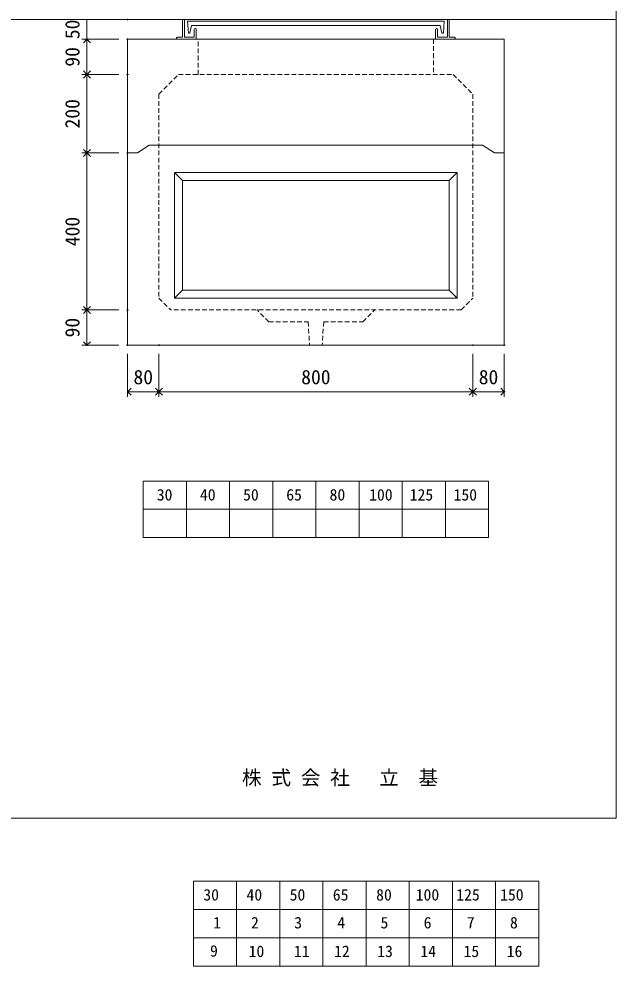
# Model space of a CAD drawing. Units: millimetres, scale not verified. Extents: x -4890 to 18490, y -2326 to 2326.
# Drawn here: x 3368 to 4890, y -2326 to 88 of the extents above; entities that cross this region are included whole.
import ezdxf
from ezdxf.enums import TextEntityAlignment as Align

# ---------------------------------------------------------------- set-up
doc = ezdxf.new("R2010")
doc.units = ezdxf.units.MM
doc.header["$LTSCALE"] = 10
doc.header["$PDMODE"] = 32
doc.header["$PDSIZE"] = 2
doc.linetypes.add('DASHED1', pattern=[1.8, 1.2, -0.6])
doc.layers.add('0-1_Defpoints', color=7, linetype='Continuous')
for name, color, linetype, lineweight in [('0-2_waku', 7, 'Continuous', 18), ('0-3_gaikei', 7, 'Continuous', 18), ('0-4_kakure', 7, 'DASHED1', 5), ('0-5_sunpou', 7, 'Continuous', 5), ('0-9_uchigawa', 6, 'Continuous', 18), ('0-B_futa', 3, 'Continuous', 18), ('0-C_GL', 4, 'Continuous', 18), ('0-E_文字１', 7, 'Continuous', 18), ('1-5_文字２', 7, 'Continuous', 5)]:
    doc.layers.add(name, color=color, linetype=linetype, lineweight=lineweight)
doc.styles.add('ＭＳ ゴシック', font='')
doc.styles.get('ＭＳ ゴシック').set_extended_font_data('MS Gothic')

# ---------------------------------------------------------------- blocks, each defined once
blk = doc.blocks.new('_Open90')
at = {"layer": '0-5_sunpou'}
blk.add_line((0, 0), (-1, 0), dxfattribs=at)
blk.add_lwpolyline([(-0.5, 0.5), (0, 0), (-0.5, -0.5)], dxfattribs=at)
blk = doc.blocks.new('D127')
at = {"layer": '0-1_Defpoints'}
for p in [(5092.32, 1924.36), (4988.83, 1524.36), (5092.32, 1524.36)]:
    blk.add_point(p, dxfattribs=at)
at = {"layer": '0-5_sunpou'}
for p, q in [((5070.32, 1924.36), (4975.83, 1924.36)), ((4988.83, 1906.36), (4988.83, 1542.36)), ((5070.32, 1524.36), (4975.83, 1524.36))]:
    blk.add_line(p, q, dxfattribs=at)
at = {"layer": '0-5_sunpou', "xscale": 18, "yscale": 18}
for p, rotation in [((4988.83, 1924.36), 90), ((4988.83, 1524.36), 270)]:
    blk.add_blockref('_Open90', p, dxfattribs=dict(at, rotation=rotation))
at = {"layer": '0-5_sunpou', "style": 'ＭＳ ゴシック'}
blk.add_text('400', height=36.66, rotation=90, dxfattribs=at).set_placement((4980.83, 1686.86), align=Align.BOTTOM_LEFT)
blk = doc.blocks.new('D125')
at = {"layer": '0-1_Defpoints'}
for p in [(5092.32, 2214.36), (4988.83, 2124.36), (5092.32, 2124.36)]:
    blk.add_point(p, dxfattribs=at)
at = {"layer": '0-5_sunpou'}
for p, q in [((5070.32, 2214.36), (4975.83, 2214.36)), ((4988.83, 2196.36), (4988.83, 2142.36)), ((5070.32, 2124.36), (4975.83, 2124.36))]:
    blk.add_line(p, q, dxfattribs=at)
at = {"layer": '0-5_sunpou', "xscale": 18, "yscale": 18}
for p, rotation in [((4988.83, 2214.36), 90), ((4988.83, 2124.36), 270)]:
    blk.add_blockref('_Open90', p, dxfattribs=dict(at, rotation=rotation))
at = {"layer": '0-5_sunpou', "style": 'ＭＳ ゴシック'}
blk.add_text('90', height=36.66, rotation=90, dxfattribs=at).set_placement((4980.83, 2144.36), align=Align.BOTTOM_LEFT)
blk = doc.blocks.new('D126')
at = {"layer": '0-1_Defpoints'}
for p in [(5092.32, 2124.36), (4988.83, 1924.36), (5092.32, 1924.36)]:
    blk.add_point(p, dxfattribs=at)
at = {"layer": '0-5_sunpou'}
for p, q in [((5070.32, 2124.36), (4975.83, 2124.36)), ((4988.83, 2106.36), (4988.83, 1942.36)), ((5070.32, 1924.36), (4975.83, 1924.36))]:
    blk.add_line(p, q, dxfattribs=at)
at = {"layer": '0-5_sunpou', "xscale": 18, "yscale": 18}
for p, rotation in [((4988.83, 2124.36), 90), ((4988.83, 1924.36), 270)]:
    blk.add_blockref('_Open90', p, dxfattribs=dict(at, rotation=rotation))
at = {"layer": '0-5_sunpou', "style": 'ＭＳ ゴシック'}
blk.add_text('200', height=36.66, rotation=90, dxfattribs=at).set_placement((4980.83, 1986.86), align=Align.BOTTOM_LEFT)
blk = doc.blocks.new('D128')
at = {"layer": '0-1_Defpoints'}
for p in [(5092.32, 1524.36), (4988.83, 1434.36), (5092.32, 1434.36)]:
    blk.add_point(p, dxfattribs=at)
at = {"layer": '0-5_sunpou'}
for p, q in [((5070.32, 1524.36), (4975.83, 1524.36)), ((4988.83, 1506.36), (4988.83, 1452.36)), ((5070.32, 1434.36), (4975.83, 1434.36))]:
    blk.add_line(p, q, dxfattribs=at)
at = {"layer": '0-5_sunpou', "xscale": 18, "yscale": 18}
for p, rotation in [((4988.83, 1524.36), 90), ((4988.83, 1434.36), 270)]:
    blk.add_blockref('_Open90', p, dxfattribs=dict(at, rotation=rotation))
at = {"layer": '0-5_sunpou', "style": 'ＭＳ ゴシック'}
blk.add_text('90', height=36.66, rotation=90, dxfattribs=at).set_placement((4980.83, 1454.36), align=Align.BOTTOM_LEFT)
blk = doc.blocks.new('D129')
at = {"layer": '0-1_Defpoints'}
for p in [(5092.32, 1434.36), (5172.32, 1434.36), (5172.32, 1315.97)]:
    blk.add_point(p, dxfattribs=at)
at = {"layer": '0-5_sunpou'}
for p, q in [((5092.32, 1412.36), (5092.32, 1302.97)), ((5172.32, 1412.36), (5172.32, 1302.97)), ((5110.32, 1315.97), (5154.32, 1315.97))]:
    blk.add_line(p, q, dxfattribs=at)
at = {"layer": '0-5_sunpou', "xscale": 18, "yscale": 18, "rotation": 180}
blk.add_blockref('_Open90', (5092.32, 1315.97), dxfattribs=at)
at = {"layer": '0-5_sunpou', "xscale": 18, "yscale": 18}
blk.add_blockref('_Open90', (5172.32, 1315.97), dxfattribs=at)
at = {"layer": '0-5_sunpou', "style": 'ＭＳ ゴシック'}
blk.add_text('80', height=36.66, dxfattribs=at).set_placement((5107.32, 1323.97), align=Align.BOTTOM_LEFT)
blk = doc.blocks.new('D130')
at = {"layer": '0-1_Defpoints'}
for p in [(5172.32, 1434.36), (5972.32, 1434.36), (5972.32, 1315.97)]:
    blk.add_point(p, dxfattribs=at)
at = {"layer": '0-5_sunpou'}
for p, q in [((5172.32, 1412.36), (5172.32, 1302.97)), ((5972.32, 1412.36), (5972.32, 1302.97)), ((5190.32, 1315.97), (5954.32, 1315.97))]:
    blk.add_line(p, q, dxfattribs=at)
at = {"layer": '0-5_sunpou', "xscale": 18, "yscale": 18, "rotation": 180}
blk.add_blockref('_Open90', (5172.32, 1315.97), dxfattribs=at)
at = {"layer": '0-5_sunpou', "xscale": 18, "yscale": 18}
blk.add_blockref('_Open90', (5972.32, 1315.97), dxfattribs=at)
at = {"layer": '0-5_sunpou', "style": 'ＭＳ ゴシック'}
blk.add_text('800', height=36.66, dxfattribs=at).set_placement((5534.82, 1323.97), align=Align.BOTTOM_LEFT)
blk = doc.blocks.new('D131')
at = {"layer": '0-1_Defpoints'}
for p in [(5972.32, 1434.36), (6052.32, 1434.36), (6052.32, 1315.97)]:
    blk.add_point(p, dxfattribs=at)
at = {"layer": '0-5_sunpou'}
for p, q in [((5972.32, 1412.36), (5972.32, 1302.97)), ((6052.32, 1412.36), (6052.32, 1302.97)), ((5990.32, 1315.97), (6034.32, 1315.97))]:
    blk.add_line(p, q, dxfattribs=at)
at = {"layer": '0-5_sunpou', "xscale": 18, "yscale": 18, "rotation": 180}
blk.add_blockref('_Open90', (5972.32, 1315.97), dxfattribs=at)
at = {"layer": '0-5_sunpou', "xscale": 18, "yscale": 18}
blk.add_blockref('_Open90', (6052.32, 1315.97), dxfattribs=at)
at = {"layer": '0-5_sunpou', "style": 'ＭＳ ゴシック'}
blk.add_text('80', height=36.66, dxfattribs=at).set_placement((5987.32, 1323.97), align=Align.BOTTOM_LEFT)
blk = doc.blocks.new('D132')
at = {"layer": '0-1_Defpoints'}
for p in [(5092.32, 2264.36), (4988.83, 2214.36), (5092.32, 2214.36)]:
    blk.add_point(p, dxfattribs=at)
at = {"layer": '0-5_sunpou'}
for p, q in [((5070.32, 2264.36), (4975.83, 2264.36)), ((4988.83, 2264.36), (4988.83, 2214.36)), ((5070.32, 2214.36), (4975.83, 2214.36))]:
    blk.add_line(p, q, dxfattribs=at)
at = {"layer": '0-5_sunpou', "style": 'ＭＳ ゴシック'}
blk.add_text('50', height=36.66, rotation=90, dxfattribs=at).set_placement((4980.83, 2214.36), align=Align.BOTTOM_LEFT)

msp = doc.modelspace()

# ---------------------------------------------------------------- linework, layer by layer
at = {"layer": '0-2_waku'}
for p, q in [((3684.94, -1089.89), (3684.94, -1233.89)), ((3684.94, -1089.89), (3684.94, -1233.89)), ((3684.94, -1089.89), (3684.94, -1233.89)), ((3684.94, -1089.89), (3684.94, -1233.89)), ((3684.94, -1089.89), (4564.94, -1089.89)), ((3794.94, -1089.89), (3794.94, -1233.89)), ((3904.94, -1089.89), (3904.94, -1233.89)), ((3904.94, -1089.89), (3904.94, -1233.89)), ((4014.94, -1089.89), (4014.94, -1233.89)), ((4124.94, -1089.89), (4124.94, -1233.89)), ((4234.94, -1089.89), (4234.94, -1233.89)), ((4344.94, -1089.89), (4344.94, -1233.89)), ((4454.94, -1089.89), (4454.94, -1233.89)), ((4564.94, -1089.89), (4564.94, -1233.89)), ((3684.94, -1161.89), (4564.94, -1161.89)), ((3684.94, -1233.89), (4564.94, -1233.89)), ((-1230.06, -1948.89), (4889.94, -1948.89)), ((-1230.06, -1948.89), (4889.94, -1948.89))]:
    msp.add_line(p, q, dxfattribs=at)
msp.add_lwpolyline([(-1230.06, 2326.11), (4889.94, 2326.11), (4889.94, -1948.89)], dxfattribs=at)
at = {"layer": '0-3_gaikei'}
for p, q in [((3644.94, 36.11), (4604.94, 36.11)), ((3644.94, 36.11), (3644.94, -743.89)), ((4604.94, 36.11), (4604.94, -743.89)), ((3669.94, -253.89), (3699.94, -233.89)), ((3669.94, -253.89), (3699.94, -233.89)), ((3699.94, -233.89), (4549.94, -233.89)), ((4549.94, -233.89), (4579.94, -253.89)), ((4549.94, -233.89), (4579.94, -253.89)), ((3669.94, -253.89), (3644.94, -253.89)), ((3669.94, -253.89), (3644.94, -253.89)), ((4579.94, -253.89), (4604.94, -253.89)), ((4579.94, -253.89), (4604.94, -253.89)), ((4604.94, -743.89), (3644.94, -743.89)), ((3644.94, -743.89), (3724.94, -743.89))]:
    msp.add_line(p, q, dxfattribs=at)
at = {"layer": '0-4_kakure'}
for p, q in [((3824.94, -53.89), (3824.94, 36.11)), ((4424.94, 36.11), (4424.94, -53.89)), ((3724.94, -103.89), (3774.94, -53.89)), ((3774.94, -53.89), (4474.94, -53.89)), ((3774.94, -53.89), (4474.94, -53.89)), ((3774.94, -53.89), (4474.94, -53.89)), ((4474.94, -53.89), (4524.94, -103.89)), ((3724.94, -103.89), (3724.94, -623.89)), ((4524.94, -103.89), (4524.94, -623.89)), ((3724.94, -623.89), (3754.94, -653.89)), ((4494.94, -653.89), (4524.94, -623.89)), ((4494.94, -653.89), (3754.94, -653.89)), ((4004.94, -683.89), (3974.94, -653.89)), ((4004.94, -683.89), (3974.94, -653.89)), ((4244.94, -683.89), (4274.94, -653.89)), ((4244.94, -683.89), (4274.94, -653.89)), ((4004.94, -683.89), (4104.94, -683.89)), ((4004.94, -683.89), (4104.94, -683.89)), ((4104.94, -683.89), (4108.94, -743.89)), ((4104.94, -683.89), (4108.94, -743.89)), ((4144.94, -683.89), (4140.94, -743.89)), ((4144.94, -683.89), (4140.94, -743.89)), ((4144.94, -683.89), (4244.94, -683.89)), ((4144.94, -683.89), (4244.94, -683.89))]:
    msp.add_line(p, q, dxfattribs=at)
at = {"layer": '0-9_uchigawa'}
for p, q in [((3764.94, -303.89), (3764.94, -603.89)), ((3764.94, -303.89), (3784.94, -323.89)), ((3764.94, -303.89), (3784.94, -323.89)), ((3764.94, -303.89), (3764.94, -603.89)), ((3764.94, -303.89), (4484.94, -303.89)), ((3764.94, -303.89), (3764.94, -623.82)), ((3764.94, -303.89), (3784.94, -323.89)), ((4484.94, -303.89), (4464.94, -323.89)), ((4484.94, -303.89), (4464.94, -323.89)), ((4484.94, -303.89), (4484.94, -623.82)), ((3784.94, -323.89), (3784.94, -583.89)), ((3784.94, -323.89), (3784.94, -583.89)), ((3784.94, -323.89), (3784.94, -583.89)), ((3784.94, -323.89), (3784.94, -583.89)), ((3784.94, -323.89), (3784.94, -603.82)), ((4464.94, -603.82), (4464.94, -323.89)), ((3764.94, -623.82), (3784.94, -603.82)), ((3764.94, -623.82), (4484.94, -623.82)), ((3784.94, -603.82), (4464.94, -603.82)), ((3784.94, -623.82), (4484.94, -623.82)), ((4484.94, -623.82), (4464.94, -603.82))]:
    msp.add_line(p, q, dxfattribs=at)
for points in [[(3764.94, -303.89), (4484.94, -303.89), (4484.94, -603.89)], [(3764.94, -303.89), (3784.94, -323.89), (3784.94, -583.89)], [(3764.94, -303.89), (3784.94, -323.89), (4464.94, -323.89)]]:
    msp.add_lwpolyline(points, dxfattribs=at)
at = {"layer": '0-B_futa'}
for p, q in [((3784.94, 84.11), (3784.94, 41.11)), ((3786.94, 86.11), (3789.94, 86.11)), ((3789.94, 86.11), (3789.94, 41.11)), ((3797.75, 81.61), (4452.08, 81.61)), ((3797.75, 81.61), (3800.24, 51.61)), ((4452.08, 81.61), (4449.83, 51.61)), ((4459.94, 86.11), (4459.94, 41.11)), ((4459.94, 86.11), (4462.94, 86.11)), ((4464.94, 84.11), (4464.94, 41.11)), ((3800.24, 51.61), (3803.95, 51.61)), ((3808.27, 70.61), (3803.95, 51.61)), ((3808.27, 70.61), (4441.61, 70.61)), ((3814.94, 61.11), (3814.94, 41.11)), ((3816.94, 63.11), (3817.94, 63.11)), ((3819.94, 61.11), (3819.94, 36.11)), ((4429.94, 61.11), (4429.94, 36.11)), ((4432.94, 63.11), (4431.94, 63.11)), ((4434.94, 61.11), (4434.94, 41.11)), ((4441.61, 70.61), (4445.93, 51.61)), ((4449.83, 51.61), (4445.93, 51.61)), ((3769.94, 39.11), (3769.94, 38.11)), ((3771.94, 41.11), (3784.94, 41.11)), ((3819.94, 36.11), (3771.94, 36.11)), ((3789.94, 41.11), (3814.94, 41.11)), ((4429.94, 36.11), (4477.94, 36.11)), ((4459.94, 41.11), (4434.94, 41.11)), ((4477.94, 41.11), (4464.94, 41.11)), ((4479.94, 39.11), (4479.94, 38.11))]:
    msp.add_line(p, q, dxfattribs=at)
for centre, start, end in [((3786.94, 84.11), 90, 180), ((4462.94, 84.11), 0, 90), ((3816.94, 61.11), 90, 180), ((3817.94, 61.11), 0, 90), ((4431.94, 61.11), 90, 180), ((4432.94, 61.11), 0, 90), ((3771.94, 39.11), 90, 180), ((3771.94, 38.11), 180, 270), ((4477.94, 39.11), 0, 90), ((4477.94, 38.11), 270, 0)]:
    msp.add_arc(centre, 2, start, end, dxfattribs=at)
at = {"layer": '0-C_GL'}
msp.add_line((-1230.06, 86.11), (4889.94, 86.11), dxfattribs=at)
at = {"layer": '1-5_文字２'}
for p, q in [((3812.85, -2109.9), (3812.85, -2253.9)), ((3812.85, -2109.9), (3812.85, -2253.9)), ((3812.85, -2109.9), (3812.85, -2253.9)), ((3812.85, -2109.9), (3812.85, -2253.9)), ((3812.85, -2109.9), (4692.85, -2109.9)), ((3812.85, -2109.9), (3812.85, -2253.9)), ((3812.85, -2109.9), (3812.85, -2253.9)), ((3812.85, -2109.9), (3812.85, -2253.9)), ((3812.85, -2109.9), (3812.85, -2253.9)), ((3812.85, -2109.9), (4692.85, -2109.9)), ((3922.85, -2109.9), (3922.85, -2253.9)), ((3922.85, -2109.9), (3922.85, -2253.9)), ((4032.85, -2109.9), (4032.85, -2253.9)), ((4032.85, -2109.9), (4032.85, -2253.9)), ((4032.85, -2109.9), (4032.85, -2253.9)), ((4032.85, -2109.9), (4032.85, -2253.9)), ((4142.85, -2109.9), (4142.85, -2253.9)), ((4142.85, -2109.9), (4142.85, -2253.9)), ((4252.85, -2109.9), (4252.85, -2253.9)), ((4252.85, -2109.9), (4252.85, -2253.9)), ((4362.85, -2109.9), (4362.85, -2253.9)), ((4362.85, -2109.9), (4362.85, -2253.9)), ((4472.85, -2109.9), (4472.85, -2253.9)), ((4472.85, -2109.9), (4472.85, -2253.9)), ((4582.85, -2109.9), (4582.85, -2253.9)), ((4582.85, -2109.9), (4582.85, -2253.9)), ((4692.85, -2109.9), (4692.85, -2253.9)), ((4692.85, -2109.9), (4692.85, -2253.9)), ((3812.85, -2181.9), (4692.85, -2181.9)), ((3812.85, -2181.9), (4692.85, -2181.9)), ((3812.85, -2253.9), (4692.85, -2253.9)), ((3812.85, -2253.9), (4692.85, -2253.9)), ((3812.85, -2253.9), (3812.85, -2325.9)), ((3812.85, -2253.9), (3812.85, -2325.9)), ((3812.85, -2253.9), (3812.85, -2325.9)), ((3812.85, -2253.9), (3812.85, -2325.9)), ((3812.85, -2253.9), (4692.85, -2253.9)), ((3812.85, -2253.9), (3812.85, -2325.9)), ((3812.85, -2253.9), (3812.85, -2325.9)), ((3812.85, -2253.9), (3812.85, -2325.9)), ((3812.85, -2253.9), (3812.85, -2325.9)), ((3812.85, -2253.9), (4692.85, -2253.9)), ((3922.85, -2253.9), (3922.85, -2325.9)), ((3922.85, -2253.9), (3922.85, -2325.9)), ((4032.85, -2253.9), (4032.85, -2325.9)), ((4032.85, -2253.9), (4032.85, -2325.9)), ((4032.85, -2253.9), (4032.85, -2325.9)), ((4032.85, -2253.9), (4032.85, -2325.9)), ((4142.85, -2253.9), (4142.85, -2325.9)), ((4142.85, -2253.9), (4142.85, -2325.9)), ((4252.85, -2253.9), (4252.85, -2325.9)), ((4252.85, -2253.9), (4252.85, -2325.9)), ((4362.85, -2253.9), (4362.85, -2325.9)), ((4362.85, -2253.9), (4362.85, -2325.9)), ((4472.85, -2253.9), (4472.85, -2325.9)), ((4472.85, -2253.9), (4472.85, -2325.9)), ((4582.85, -2253.9), (4582.85, -2325.9)), ((4582.85, -2253.9), (4582.85, -2325.9)), ((4692.85, -2253.9), (4692.85, -2325.9)), ((4692.85, -2253.9), (4692.85, -2325.9)), ((3812.85, -2325.9), (4692.85, -2325.9)), ((3812.85, -2325.9), (4692.85, -2325.9))]:
    msp.add_line(p, q, dxfattribs=at)

# ---------------------------------------------------------------- block references
at = {"layer": '0-5_sunpou'}
for name in ['D132', 'D125', 'D126', 'D127', 'D128', 'D129', 'D130', 'D131']:
    msp.add_blockref(name, (-1447.37, -2178.26), dxfattribs=at)

# ---------------------------------------------------------------- texts
at = {"layer": '0-E_文字１', "style": 'ＭＳ ゴシック'}
for s, height, p in [('30', 29.33, (3719.34, -1148.33)), ('40', 29.33, (3829.34, -1148.33)), ('50', 29.33, (3939.34, -1148.33)), ('65', 29.33, (4049.34, -1148.33)), ('80', 29.33, (4159.75, -1148.33)), ('100', 29.33, (4260.62, -1148.33)), ('125', 29.33, (4364.01, -1148.33)), ('150', 29.33, (4475.77, -1148.33)), ('株 式 会 社 \u3000立\u3000基', 36.66, (3936.48, -1875.25))]:
    msp.add_text(s, height=height, dxfattribs=at).set_placement(p, align=Align.BOTTOM_LEFT)
at = {"layer": '1-5_文字２', "style": 'ＭＳ ゴシック'}
for s, p in [('30', (3838.01, -2167.71)), ('30', (3838.01, -2167.71)), ('40', (3948.01, -2167.71)), ('40', (3948.01, -2167.71)), ('50', (4058.01, -2167.71)), ('50', (4058.01, -2167.71)), ('65', (4168.01, -2167.71)), ('65', (4168.01, -2167.71)), ('80', (4278.42, -2167.71)), ('80', (4278.42, -2167.71)), ('100', (4379.29, -2167.71)), ('100', (4379.29, -2167.71)), ('125', (4482.68, -2167.71)), ('125', (4482.68, -2167.71)), ('150', (4594.44, -2167.71)), ('150', (4594.44, -2167.71)), ('1', (3863.15, -2238.75)), ('2', (3959.59, -2238.75)), ('3', (4069.59, -2238.75)), ('4', (4179.59, -2238.75)), ('5', (4289.59, -2238.75)), ('6', (4399.59, -2238.75)), ('7', (4509.59, -2238.75)), ('8', (4619.59, -2238.75)), ('9', (3855.09, -2310.75)), ('10', (3953.5, -2311.71)), ('11', (4069, -2311.71)), ('12', (4171.21, -2311.71)), ('13', (4281.21, -2311.71)), ('14', (4391.21, -2311.71)), ('15', (4501.21, -2311.71)), ('16', (4611.21, -2311.71))]:
    msp.add_text(s, height=29.33, dxfattribs=at).set_placement(p, align=Align.BOTTOM_LEFT)

doc.saveas('drawing.dxf')
